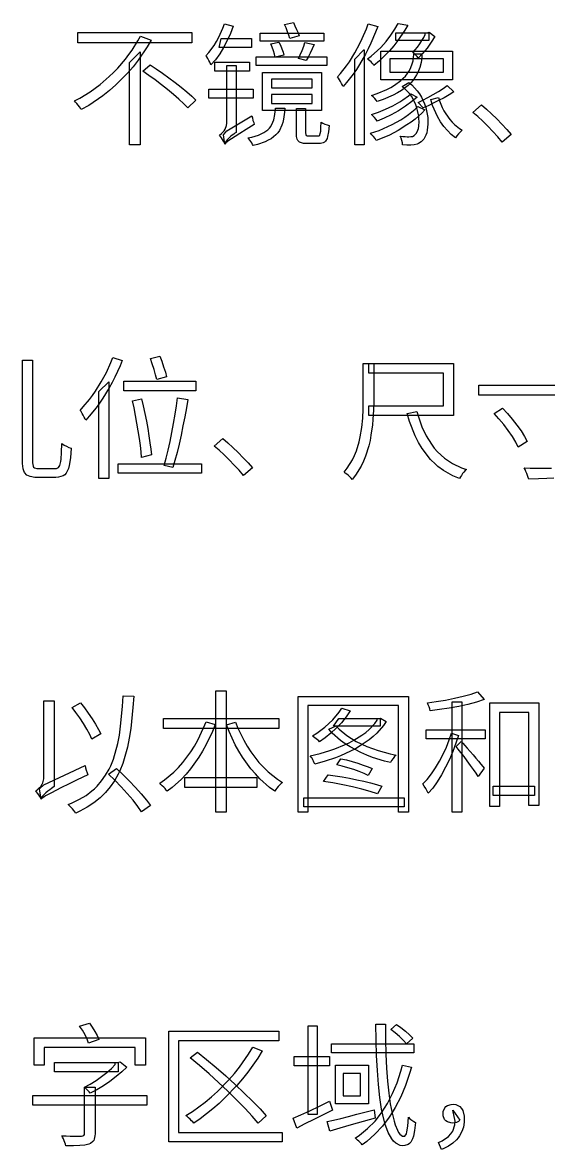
# Model space of a CAD drawing. Header units: millimetres. Extents: x 5 to 292, y 5 to 205.
# Drawn here: x 66.5 to 76.76, y 51.04 to 73 of the extents above; entities that cross this region are included whole.
import ezdxf

# ---------------------------------------------------------------- set-up
doc = ezdxf.new("R2010")
doc.units = ezdxf.units.MM
doc.layers.add('ANNOTATION', color=7, linetype='Continuous')

msp = doc.modelspace()

# ---------------------------------------------------------------- linework, layer by layer
at = {"layer": 'ANNOTATION'}
for points in [[(70.437, 72.977), (70.61, 72.928), (70.556, 72.787), (70.493, 72.647), (70.423, 72.514), (70.346, 72.388), (70.264, 72.274), (70.176, 72.174), (70.166, 72.198), (70.151, 72.228), (70.133, 72.262), (70.114, 72.298), (70.094, 72.329), (70.075, 72.352), (70.132, 72.413), (70.237, 72.554), (70.285, 72.633), (70.33, 72.717), (70.406, 72.889), (70.437, 72.977)], [(71.609, 72.961), (71.782, 73), (71.813, 72.937), (71.845, 72.867), (71.874, 72.799), (71.895, 72.742), (71.715, 72.69), (71.696, 72.751), (71.67, 72.822), (71.639, 72.894), (71.609, 72.961)], [(73.244, 72.974), (73.427, 72.92), (73.386, 72.811), (73.294, 72.595), (73.242, 72.488), (73.187, 72.383), (73.073, 72.183), (73.012, 72.087), (72.95, 71.996), (72.82, 71.829), (72.753, 71.753), (72.742, 71.779), (72.724, 71.812), (72.703, 71.849), (72.681, 71.886), (72.661, 71.919), (72.642, 71.944), (72.702, 72.01), (72.818, 72.156), (72.874, 72.237), (72.981, 72.409), (73.08, 72.592), (73.127, 72.687), (73.208, 72.878), (73.244, 72.974)], [(73.825, 72.982), (74.011, 72.948), (73.954, 72.85), (73.82, 72.649), (73.743, 72.547), (73.658, 72.446), (73.464, 72.256), (73.354, 72.166), (73.339, 72.188), (73.319, 72.211), (73.297, 72.235), (73.273, 72.256), (73.25, 72.275), (73.228, 72.29), (73.297, 72.342), (73.426, 72.452), (73.485, 72.511), (73.592, 72.631), (73.685, 72.752), (73.762, 72.87), (73.825, 72.982)], [(68.799, 72.734), (69.009, 72.659), (68.932, 72.527), (68.757, 72.268), (68.657, 72.14), (68.551, 72.016), (68.321, 71.783), (68.196, 71.673), (68.067, 71.57), (67.792, 71.385), (67.648, 71.304), (67.632, 71.331), (67.61, 71.36), (67.561, 71.422), (67.538, 71.451), (67.516, 71.474), (67.621, 71.529), (67.823, 71.652), (67.92, 71.721), (68.015, 71.793), (68.193, 71.946), (68.278, 72.028), (68.358, 72.112), (68.507, 72.285), (68.576, 72.374), (68.64, 72.464), (68.751, 72.644), (68.799, 72.734)], [(67.581, 72.804), (69.806, 72.804), (69.806, 72.605), (67.581, 72.605), (67.581, 72.804)], [(71.136, 72.796), (72.378, 72.796), (72.378, 72.636), (71.136, 72.636), (71.136, 72.796)], [(73.783, 72.801), (74.421, 72.801), (74.421, 72.647), (73.783, 72.647), (73.783, 72.801)], [(74.351, 72.801), (74.393, 72.801), (74.429, 72.812), (74.542, 72.729), (74.472, 72.617), (74.389, 72.503), (74.3, 72.397), (74.214, 72.308), (74.195, 72.335), (74.168, 72.366), (74.139, 72.395), (74.114, 72.417), (74.158, 72.467), (74.204, 72.523), (74.249, 72.585), (74.289, 72.649), (74.324, 72.711), (74.351, 72.768), (74.351, 72.801)], [(70.374, 72.69), (70.968, 72.69), (70.968, 72.515), (70.338, 72.515), (70.374, 72.69)], [(71.343, 72.582), (71.5, 72.618), (71.531, 72.556), (71.559, 72.489), (71.581, 72.423), (71.596, 72.365), (71.428, 72.324), (71.415, 72.381), (71.394, 72.449), (71.37, 72.519), (71.343, 72.582)], [(72.006, 72.613), (72.187, 72.572), (72.148, 72.488), (72.11, 72.405), (72.072, 72.326), (72.035, 72.259), (71.883, 72.298), (71.917, 72.371), (71.952, 72.455), (71.984, 72.54), (72.006, 72.613)], [(68.588, 72.22), (68.797, 72.427), (68.797, 72.424), (68.797, 70.614), (68.588, 70.614), (68.588, 72.22)], [(71.059, 72.331), (72.438, 72.331), (72.438, 72.166), (71.059, 72.166), (71.059, 72.331)], [(72.978, 72.287), (73.158, 72.471), (73.161, 72.468), (73.161, 70.617), (72.978, 70.617), (72.978, 72.287)], [(74.129, 72.391), (74.289, 72.391), (74.289, 72.375), (74.285, 72.303), (74.274, 72.219), (74.25, 72.127), (74.212, 72.029), (74.186, 71.979), (74.115, 71.877), (74.07, 71.826), (74.018, 71.776), (73.891, 71.678), (73.815, 71.63), (73.731, 71.584), (73.533, 71.498), (73.419, 71.459), (73.398, 71.485), (73.37, 71.518), (73.339, 71.551), (73.308, 71.58), (73.417, 71.616), (73.605, 71.694), (73.685, 71.736), (73.756, 71.78), (73.875, 71.868), (73.924, 71.913), (73.966, 71.958), (74.032, 72.046), (74.057, 72.09), (74.093, 72.173), (74.115, 72.251), (74.126, 72.321), (74.129, 72.38), (74.129, 72.391)], [(73.491, 72.44), (74.886, 72.44), (74.886, 71.882), (73.491, 71.882), (73.491, 72.44)], [(73.664, 72.29), (73.664, 72.032), (74.708, 72.032), (74.708, 72.29), (73.664, 72.29)], [(68.846, 72.05), (68.99, 72.174), (69.107, 72.096), (69.231, 72.012), (69.356, 71.924), (69.478, 71.833), (69.595, 71.741), (69.704, 71.652), (69.801, 71.568), (69.881, 71.489), (69.724, 71.34), (69.646, 71.419), (69.552, 71.506), (69.446, 71.599), (69.331, 71.694), (69.211, 71.788), (69.087, 71.881), (68.964, 71.969), (68.846, 72.05)], [(70.251, 72.228), (70.93, 72.228), (70.93, 72.053), (70.251, 72.053), (70.251, 72.228)], [(70.449, 70.632), (70.437, 70.66), (70.42, 70.689), (70.4, 70.72), (70.381, 70.752), (70.362, 70.782), (70.344, 70.805), (70.384, 70.84), (70.431, 70.891), (70.454, 70.923), (70.48, 70.996), (70.483, 71.037), (70.483, 72.164), (70.667, 72.164), (70.667, 70.86), (70.667, 70.86), (70.644, 70.844), (70.62, 70.826), (70.59, 70.803), (70.558, 70.776), (70.524, 70.746), (70.494, 70.715), (70.47, 70.685), (70.455, 70.657), (70.449, 70.632)], [(71.18, 72.029), (72.329, 72.029), (72.329, 71.288), (71.18, 71.288), (71.18, 72.029)], [(71.356, 71.895), (71.356, 71.725), (72.148, 71.725), (72.148, 71.895), (71.356, 71.895)], [(73.902, 71.756), (74.034, 71.833), (74.094, 71.783), (74.198, 71.672), (74.241, 71.611), (74.279, 71.547), (74.34, 71.415), (74.363, 71.347), (74.38, 71.279), (74.402, 71.147), (74.407, 71.081), (74.407, 71.019), (74.394, 70.904), (74.382, 70.851), (74.366, 70.804), (74.324, 70.728), (74.297, 70.699), (74.272, 70.676), (74.221, 70.641), (74.195, 70.63), (74.139, 70.616), (74.075, 70.611), (73.997, 70.612), (73.912, 70.617), (73.908, 70.654), (73.899, 70.699), (73.886, 70.745), (73.866, 70.785), (73.915, 70.78), (73.96, 70.777), (74, 70.775), (74.036, 70.774), (74.073, 70.776), (74.106, 70.782), (74.135, 70.796), (74.163, 70.823), (74.181, 70.844), (74.209, 70.902), (74.22, 70.938), (74.227, 70.979), (74.233, 71.071), (74.231, 71.121), (74.226, 71.174), (74.205, 71.284), (74.188, 71.34), (74.168, 71.396), (74.116, 71.507), (74.083, 71.562), (74.045, 71.614), (73.955, 71.711), (73.902, 71.756)], [(70.134, 71.704), (71.002, 71.704), (71.002, 71.526), (70.134, 71.526), (70.134, 71.704)], [(71.356, 71.598), (71.356, 71.422), (72.148, 71.422), (72.148, 71.598), (71.356, 71.598)], [(74.07, 71.611), (74.194, 71.546), (74.093, 71.458), (73.97, 71.368), (73.834, 71.282), (73.691, 71.203), (73.55, 71.134), (73.417, 71.079), (73.395, 71.112), (73.366, 71.147), (73.335, 71.181), (73.308, 71.205), (73.441, 71.251), (73.582, 71.309), (73.723, 71.377), (73.856, 71.452), (73.917, 71.491), (74.025, 71.571), (74.07, 71.611)], [(74.782, 71.771), (74.914, 71.647), (74.822, 71.59), (74.72, 71.533), (74.615, 71.478), (74.51, 71.426), (74.409, 71.379), (74.315, 71.337), (74.214, 71.441), (74.306, 71.486), (74.407, 71.539), (74.51, 71.597), (74.612, 71.657), (74.705, 71.717), (74.782, 71.771)], [(74.612, 71.539), (74.633, 71.472), (74.686, 71.343), (74.718, 71.28), (74.753, 71.22), (74.832, 71.11), (74.876, 71.06), (74.922, 71.014), (75.02, 70.936), (75.072, 70.904), (75.039, 70.873), (75.004, 70.834), (74.971, 70.792), (74.945, 70.756), (74.862, 70.816), (74.714, 70.971), (74.65, 71.065), (74.592, 71.167), (74.497, 71.385), (74.46, 71.5), (74.612, 71.539)], [(75.854, 70.671), (75.767, 70.774), (75.673, 70.878), (75.575, 70.979), (75.476, 71.076), (75.378, 71.167), (75.283, 71.247), (75.451, 71.394), (75.547, 71.313), (75.647, 71.221), (75.75, 71.122), (75.85, 71.02), (75.945, 70.918), (76.03, 70.821), (75.854, 70.671)], [(70.449, 70.632), (70.418, 70.81), (70.483, 70.891), (70.976, 71.18), (70.984, 71.14), (70.995, 71.094), (71.009, 71.05), (71.02, 71.014), (70.864, 70.918), (70.741, 70.84), (70.647, 70.779), (70.577, 70.733), (70.527, 70.699), (70.492, 70.674), (70.468, 70.653), (70.449, 70.632)], [(71.433, 71.33), (71.617, 71.33), (71.611, 71.253), (71.591, 71.116), (71.577, 71.054), (71.558, 70.998), (71.509, 70.896), (71.477, 70.85), (71.441, 70.809), (71.349, 70.736), (71.294, 70.705), (71.232, 70.676), (71.085, 70.624), (70.999, 70.601), (70.989, 70.626), (70.972, 70.653), (70.953, 70.681), (70.934, 70.709), (70.914, 70.733), (70.894, 70.751), (70.97, 70.768), (71.101, 70.808), (71.156, 70.83), (71.204, 70.854), (71.284, 70.91), (71.316, 70.942), (71.343, 70.977), (71.385, 71.058), (71.4, 71.103), (71.421, 71.207), (71.433, 71.33)], [(71.841, 71.327), (72.022, 71.327), (72.022, 70.852), (72.025, 70.818), (72.033, 70.8), (72.052, 70.792), (72.084, 70.79), (72.132, 70.79), (72.203, 70.79), (72.255, 70.79), (72.279, 70.794), (72.296, 70.808), (72.307, 70.836), (72.315, 70.883), (72.321, 70.954), (72.324, 71.056), (72.357, 71.037), (72.398, 71.019), (72.441, 71.004), (72.479, 70.994), (72.468, 70.868), (72.451, 70.776), (72.439, 70.74), (72.408, 70.688), (72.389, 70.67), (72.366, 70.657), (72.311, 70.642), (72.278, 70.64), (72.231, 70.64), (72.165, 70.64), (72.099, 70.64), (72.056, 70.64), (71.98, 70.645), (71.924, 70.659), (71.902, 70.671), (71.87, 70.703), (71.859, 70.724), (71.846, 70.778), (71.841, 70.849), (71.841, 71.327)], [(74.209, 71.363), (74.343, 71.299), (74.287, 71.237), (74.154, 71.118), (74.077, 71.06), (73.996, 71.004), (73.829, 70.899), (73.742, 70.851), (73.655, 70.807), (73.483, 70.732), (73.398, 70.702), (73.375, 70.737), (73.346, 70.776), (73.314, 70.812), (73.285, 70.841), (73.453, 70.898), (73.626, 70.971), (73.712, 71.012), (73.877, 71.104), (73.956, 71.154), (74.03, 71.206), (74.156, 71.31), (74.209, 71.363)], [(66.502, 66.423), (66.696, 66.423), (66.696, 64.465), (66.697, 64.42), (66.709, 64.356), (66.719, 64.337), (66.733, 64.324), (66.783, 64.309), (66.817, 64.307), (66.876, 64.307), (66.974, 64.307), (67.074, 64.307), (67.142, 64.307), (67.166, 64.31), (67.205, 64.33), (67.219, 64.347), (67.231, 64.371), (67.249, 64.444), (67.255, 64.493), (67.264, 64.621), (67.271, 64.795), (67.312, 64.767), (67.36, 64.742), (67.407, 64.721), (67.449, 64.707), (67.435, 64.515), (67.413, 64.368), (67.398, 64.31), (67.354, 64.22), (67.326, 64.189), (67.293, 64.165), (67.206, 64.138), (67.152, 64.135), (67.085, 64.135), (66.974, 64.135), (66.862, 64.135), (66.794, 64.135), (66.74, 64.136), (66.652, 64.151), (66.617, 64.164), (66.588, 64.182), (66.543, 64.233), (66.528, 64.266), (66.517, 64.306), (66.504, 64.408), (66.502, 64.47), (66.502, 66.423)], [(68.264, 66.471), (68.447, 66.417), (68.403, 66.308), (68.304, 66.092), (68.25, 65.985), (68.192, 65.88), (68.071, 65.68), (68.006, 65.584), (67.94, 65.493), (67.804, 65.326), (67.735, 65.251), (67.723, 65.278), (67.706, 65.311), (67.686, 65.347), (67.664, 65.384), (67.643, 65.418), (67.624, 65.442), (67.687, 65.508), (67.81, 65.654), (67.869, 65.734), (67.928, 65.818), (68.038, 65.995), (68.09, 66.088), (68.139, 66.183), (68.226, 66.375), (68.264, 66.471)], [(68.997, 66.451), (69.18, 66.5), (69.216, 66.4), (69.253, 66.292), (69.287, 66.187), (69.311, 66.097), (69.118, 66.041), (69.097, 66.132), (69.067, 66.239), (69.032, 66.35), (68.997, 66.451)], [(73.144, 66.358), (73.351, 66.358), (73.351, 65.628), (73.347, 65.453), (73.335, 65.261), (73.325, 65.16), (73.296, 64.957), (73.277, 64.854), (73.253, 64.752), (73.19, 64.551), (73.151, 64.453), (73.105, 64.358), (72.995, 64.18), (72.93, 64.098), (72.911, 64.123), (72.885, 64.149), (72.855, 64.175), (72.824, 64.2), (72.795, 64.221), (72.77, 64.235), (72.831, 64.313), (72.934, 64.476), (72.975, 64.563), (73.011, 64.651), (73.067, 64.832), (73.087, 64.924), (73.117, 65.108), (73.134, 65.29), (73.142, 65.465), (73.144, 65.628), (73.144, 66.358)], [(73.255, 66.358), (74.906, 66.358), (74.906, 65.344), (73.255, 65.344), (73.255, 65.533), (74.708, 65.533), (74.708, 66.167), (73.255, 66.167), (73.255, 66.358)], [(67.991, 65.809), (68.182, 65.999), (68.184, 65.997), (68.184, 64.114), (67.991, 64.114), (67.991, 65.809)], [(68.478, 66.012), (69.884, 66.012), (69.884, 65.824), (68.478, 65.824), (68.478, 66.012)], [(75.399, 65.933), (77.713, 65.933), (77.713, 65.741), (75.399, 65.741), (75.399, 65.933)], [(68.648, 65.628), (68.824, 65.669), (68.856, 65.529), (68.887, 65.383), (68.916, 65.234), (68.943, 65.086), (68.966, 64.943), (68.986, 64.808), (69.002, 64.685), (69.015, 64.578), (68.824, 64.521), (68.814, 64.632), (68.799, 64.759), (68.781, 64.897), (68.758, 65.043), (68.732, 65.192), (68.705, 65.343), (68.677, 65.49), (68.648, 65.628)], [(69.523, 65.687), (69.726, 65.654), (69.697, 65.489), (69.664, 65.316), (69.63, 65.138), (69.592, 64.96), (69.553, 64.786), (69.514, 64.621), (69.474, 64.467), (69.435, 64.33), (69.265, 64.369), (69.303, 64.509), (69.341, 64.665), (69.378, 64.833), (69.413, 65.009), (69.446, 65.188), (69.476, 65.365), (69.502, 65.533), (69.523, 65.687)], [(75.695, 65.383), (75.858, 65.484), (75.955, 65.383), (76.05, 65.272), (76.14, 65.156), (76.223, 65.042), (76.292, 64.934), (76.343, 64.836), (76.167, 64.725), (76.119, 64.824), (76.053, 64.933), (75.972, 65.049), (75.884, 65.166), (75.79, 65.28), (75.695, 65.383)], [(74.192, 65.417), (74.22, 65.315), (74.288, 65.124), (74.372, 64.947), (74.473, 64.784), (74.529, 64.708), (74.591, 64.637), (74.728, 64.511), (74.884, 64.407), (75.061, 64.325), (75.156, 64.292), (75.133, 64.269), (75.107, 64.241), (75.083, 64.209), (75.059, 64.176), (75.039, 64.144), (75.022, 64.114), (74.89, 64.169), (74.71, 64.27), (74.602, 64.349), (74.551, 64.393), (74.457, 64.486), (74.291, 64.699), (74.22, 64.819), (74.156, 64.948), (74.048, 65.227), (74.003, 65.378), (74.192, 65.417)], [(70.81, 64.171), (70.723, 64.274), (70.629, 64.377), (70.531, 64.478), (70.432, 64.575), (70.334, 64.666), (70.24, 64.746), (70.408, 64.893), (70.503, 64.812), (70.603, 64.72), (70.706, 64.621), (70.806, 64.519), (70.9, 64.418), (70.985, 64.32), (70.81, 64.171)], [(68.367, 64.403), (69.99, 64.403), (69.99, 64.217), (68.367, 64.217), (68.367, 64.403)], [(70.268, 59.979), (70.472, 59.979), (70.472, 57.609), (70.268, 57.609), (70.268, 59.979)], [(75.373, 59.958), (75.502, 59.807), (75.355, 59.757), (75.187, 59.712), (75.006, 59.673), (74.818, 59.639), (74.63, 59.61), (74.449, 59.587), (74.441, 59.623), (74.427, 59.665), (74.411, 59.706), (74.395, 59.742), (74.568, 59.767), (74.748, 59.797), (74.927, 59.832), (75.095, 59.871), (75.247, 59.913), (75.373, 59.958)], [(66.866, 57.867), (66.855, 57.892), (66.839, 57.92), (66.819, 57.95), (66.797, 57.98), (66.777, 58.007), (66.76, 58.027), (66.788, 58.048), (66.822, 58.077), (66.856, 58.113), (66.886, 58.157), (66.899, 58.181), (66.913, 58.233), (66.915, 58.261), (66.915, 59.783), (67.121, 59.783), (67.121, 58.114), (67.121, 58.114), (67.095, 58.096), (67.067, 58.076), (67.032, 58.05), (66.995, 58.02), (66.957, 57.988), (66.922, 57.955), (66.893, 57.922), (66.872, 57.892), (66.866, 57.867)], [(68.465, 59.881), (68.671, 59.873), (68.655, 59.65), (68.611, 59.241), (68.582, 59.054), (68.548, 58.88), (68.456, 58.562), (68.398, 58.42), (68.366, 58.352), (68.293, 58.224), (68.21, 58.104), (68.117, 57.993), (68.066, 57.941), (68.013, 57.891), (67.895, 57.797), (67.764, 57.71), (67.619, 57.63), (67.542, 57.593), (67.525, 57.617), (67.503, 57.646), (67.476, 57.678), (67.447, 57.71), (67.419, 57.738), (67.394, 57.761), (67.471, 57.793), (67.613, 57.863), (67.741, 57.94), (67.855, 58.025), (67.907, 58.07), (67.955, 58.118), (68.045, 58.22), (68.123, 58.331), (68.191, 58.451), (68.221, 58.514), (68.275, 58.648), (68.359, 58.947), (68.39, 59.113), (68.415, 59.288), (68.452, 59.673), (68.465, 59.881)], [(67.467, 59.652), (67.632, 59.742), (67.709, 59.645), (67.785, 59.539), (67.859, 59.431), (67.926, 59.325), (67.984, 59.226), (68.029, 59.138), (67.856, 59.035), (67.813, 59.126), (67.757, 59.229), (67.691, 59.338), (67.618, 59.448), (67.542, 59.554), (67.467, 59.652)], [(71.878, 59.868), (74.026, 59.868), (74.026, 57.609), (73.833, 57.609), (73.833, 59.693), (72.063, 59.693), (72.063, 57.609), (71.878, 57.609), (71.878, 59.868)], [(74.878, 59.765), (75.068, 59.765), (75.068, 57.614), (74.878, 57.614), (74.878, 59.765)], [(75.61, 59.742), (76.57, 59.742), (76.57, 57.743), (76.374, 57.743), (76.374, 59.556), (75.799, 59.556), (75.799, 57.725), (75.61, 57.725), (75.61, 59.742)], [(72.729, 59.641), (72.891, 59.584), (72.812, 59.469), (72.72, 59.356), (72.618, 59.248), (72.511, 59.149), (72.402, 59.059), (72.293, 58.981), (72.277, 59), (72.254, 59.021), (72.228, 59.042), (72.203, 59.063), (72.178, 59.082), (72.156, 59.097), (72.238, 59.149), (72.398, 59.269), (72.476, 59.338), (72.55, 59.411), (72.676, 59.562), (72.729, 59.641)], [(70.08, 59.373), (70.255, 59.319), (70.204, 59.186), (70.084, 58.929), (70.014, 58.804), (69.939, 58.684), (69.779, 58.459), (69.693, 58.355), (69.604, 58.258), (69.418, 58.09), (69.321, 58.019), (69.303, 58.044), (69.28, 58.071), (69.254, 58.101), (69.227, 58.128), (69.201, 58.154), (69.177, 58.176), (69.271, 58.239), (69.453, 58.391), (69.541, 58.481), (69.625, 58.577), (69.781, 58.787), (69.853, 58.9), (69.919, 59.016), (70.033, 59.253), (70.08, 59.373)], [(69.249, 59.438), (71.499, 59.438), (71.499, 59.241), (69.249, 59.241), (69.249, 59.438)], [(70.653, 59.365), (70.7, 59.246), (70.814, 59.013), (70.881, 58.898), (70.953, 58.788), (71.112, 58.583), (71.198, 58.488), (71.288, 58.401), (71.474, 58.253), (71.571, 58.192), (71.546, 58.171), (71.517, 58.144), (71.489, 58.114), (71.462, 58.083), (71.438, 58.053), (71.418, 58.024), (71.32, 58.094), (71.132, 58.26), (71.042, 58.356), (70.955, 58.458), (70.794, 58.682), (70.719, 58.802), (70.65, 58.926), (70.53, 59.182), (70.48, 59.314), (70.653, 59.365)], [(73.417, 59.435), (73.454, 59.435), (73.482, 59.443), (73.593, 59.378), (73.54, 59.3), (73.413, 59.154), (73.339, 59.086), (73.259, 59.021), (73.086, 58.903), (72.993, 58.849), (72.897, 58.8), (72.701, 58.71), (72.601, 58.671), (72.4, 58.604), (72.203, 58.55), (72.191, 58.575), (72.178, 58.604), (72.163, 58.634), (72.146, 58.662), (72.128, 58.687), (72.11, 58.707), (72.302, 58.753), (72.496, 58.811), (72.594, 58.844), (72.781, 58.922), (72.872, 58.965), (72.959, 59.012), (73.12, 59.112), (73.193, 59.167), (73.261, 59.223), (73.373, 59.343), (73.417, 59.407), (73.417, 59.435)], [(72.669, 59.435), (73.477, 59.435), (73.477, 59.285), (72.566, 59.285), (72.669, 59.435)], [(72.615, 59.293), (72.677, 59.227), (72.826, 59.103), (72.914, 59.045), (73.01, 58.991), (73.216, 58.893), (73.326, 58.851), (73.439, 58.812), (73.668, 58.75), (73.784, 58.726), (73.756, 58.697), (73.726, 58.659), (73.697, 58.617), (73.675, 58.578), (73.558, 58.607), (73.327, 58.679), (73.212, 58.723), (73.1, 58.772), (72.89, 58.883), (72.792, 58.945), (72.7, 59.011), (72.541, 59.153), (72.473, 59.229), (72.615, 59.293)], [(74.867, 59.154), (75.004, 59.107), (74.953, 58.954), (74.893, 58.797), (74.825, 58.64), (74.75, 58.486), (74.67, 58.339), (74.586, 58.203), (74.5, 58.082), (74.413, 57.98), (74.393, 58.024), (74.365, 58.073), (74.335, 58.121), (74.307, 58.161), (74.39, 58.251), (74.473, 58.358), (74.553, 58.478), (74.63, 58.607), (74.701, 58.743), (74.765, 58.882), (74.821, 59.02), (74.867, 59.154)], [(74.369, 59.219), (75.52, 59.219), (75.52, 59.038), (74.369, 59.038), (74.369, 59.219)], [(75.055, 58.986), (75.084, 58.956), (75.125, 58.911), (75.174, 58.857), (75.228, 58.795), (75.285, 58.731), (75.34, 58.666), (75.393, 58.605), (75.44, 58.549), (75.477, 58.503), (75.502, 58.47), (75.383, 58.31), (75.346, 58.369), (75.295, 58.442), (75.237, 58.524), (75.174, 58.61), (75.111, 58.694), (75.05, 58.773), (74.997, 58.841), (74.957, 58.893), (75.055, 58.986)], [(72.628, 58.535), (72.711, 58.653), (72.817, 58.63), (72.927, 58.601), (73.039, 58.567), (73.145, 58.531), (73.242, 58.494), (73.322, 58.46), (73.242, 58.329), (73.162, 58.365), (73.066, 58.404), (72.959, 58.443), (72.846, 58.478), (72.734, 58.509), (72.628, 58.535)], [(66.866, 57.867), (66.835, 58.065), (66.915, 58.143), (67.722, 58.522), (67.732, 58.478), (67.745, 58.428), (67.76, 58.38), (67.774, 58.341), (67.567, 58.242), (67.397, 58.159), (67.259, 58.092), (67.149, 58.036), (67.064, 57.99), (66.999, 57.955), (66.95, 57.928), (66.915, 57.905), (66.888, 57.885), (66.866, 57.867)], [(68.181, 58.352), (68.336, 58.46), (68.455, 58.346), (68.58, 58.223), (68.703, 58.094), (68.817, 57.967), (68.916, 57.848), (68.994, 57.743), (68.824, 57.616), (68.751, 57.724), (68.656, 57.846), (68.545, 57.976), (68.425, 58.108), (68.302, 58.235), (68.181, 58.352)], [(69.664, 58.287), (71.073, 58.287), (71.073, 58.091), (69.664, 58.091), (69.664, 58.287)], [(72.37, 58.207), (72.461, 58.339), (72.595, 58.321), (72.735, 58.299), (72.878, 58.273), (73.02, 58.244), (73.158, 58.214), (73.287, 58.181), (73.404, 58.149), (73.505, 58.117), (73.42, 57.972), (73.283, 58.017), (73.118, 58.061), (72.936, 58.105), (72.744, 58.146), (72.553, 58.182), (72.37, 58.207)], [(75.68, 58.122), (76.482, 58.122), (76.482, 57.936), (75.68, 57.936), (75.68, 58.122)], [(71.986, 57.89), (73.944, 57.89), (73.944, 57.717), (71.986, 57.717), (71.986, 57.89)], [(67.616, 53.441), (67.808, 53.5), (67.863, 53.425), (67.914, 53.341), (67.958, 53.258), (67.988, 53.185), (67.789, 53.113), (67.762, 53.188), (67.721, 53.274), (67.671, 53.362), (67.616, 53.441)], [(72.069, 53.451), (72.249, 53.451), (72.249, 51.723), (72.069, 51.723), (72.069, 53.451)], [(73.392, 53.479), (73.578, 53.479), (73.58, 53.181), (73.588, 52.895), (73.601, 52.624), (73.619, 52.371), (73.642, 52.139), (73.672, 51.93), (73.706, 51.746), (73.745, 51.59), (73.766, 51.522), (73.811, 51.413), (73.835, 51.37), (73.86, 51.337), (73.912, 51.299), (73.939, 51.295), (73.957, 51.3), (73.986, 51.342), (73.997, 51.38), (74.013, 51.494), (74.024, 51.666), (74.055, 51.636), (74.092, 51.608), (74.13, 51.584), (74.163, 51.565), (74.147, 51.411), (74.123, 51.295), (74.108, 51.249), (74.07, 51.179), (74.047, 51.154), (74.02, 51.135), (73.955, 51.114), (73.916, 51.111), (73.867, 51.117), (73.778, 51.16), (73.737, 51.198), (73.7, 51.246), (73.632, 51.369), (73.602, 51.444), (73.574, 51.528), (73.525, 51.717), (73.504, 51.822), (73.468, 52.052), (73.441, 52.305), (73.421, 52.579), (73.406, 52.869), (73.397, 53.171), (73.392, 53.479)], [(73.681, 53.379), (73.792, 53.477), (73.878, 53.415), (73.968, 53.344), (74.049, 53.273), (74.109, 53.211), (73.991, 53.097), (73.932, 53.164), (73.853, 53.238), (73.767, 53.312), (73.681, 53.379)], [(66.732, 53.213), (68.899, 53.213), (68.899, 52.68), (68.7, 52.68), (68.7, 53.028), (66.923, 53.028), (66.923, 52.68), (66.732, 52.68), (66.732, 53.213)], [(71.496, 53.342), (71.496, 53.154), (69.546, 53.154), (69.546, 51.372), (71.561, 51.372), (71.561, 51.186), (69.355, 51.186), (69.355, 53.342), (71.496, 53.342)], [(70.99, 53.03), (71.174, 52.958), (71.087, 52.818), (70.896, 52.546), (70.792, 52.415), (70.683, 52.288), (70.454, 52.049), (70.335, 51.937), (70.213, 51.83), (69.967, 51.638), (69.842, 51.553), (69.822, 51.575), (69.797, 51.6), (69.77, 51.627), (69.74, 51.655), (69.713, 51.681), (69.688, 51.7), (69.816, 51.78), (70.064, 51.961), (70.185, 52.062), (70.303, 52.168), (70.527, 52.396), (70.632, 52.517), (70.732, 52.642), (70.911, 52.899), (70.99, 53.03)], [(69.773, 52.824), (69.912, 52.938), (70.089, 52.793), (70.275, 52.636), (70.463, 52.472), (70.647, 52.304), (70.824, 52.139), (70.988, 51.979), (71.133, 51.83), (71.253, 51.694), (71.096, 51.553), (70.982, 51.689), (70.842, 51.84), (70.682, 52.002), (70.508, 52.172), (70.325, 52.343), (70.138, 52.512), (69.952, 52.674), (69.773, 52.824)], [(72.528, 53.1), (74.132, 53.1), (74.132, 52.922), (72.528, 52.922), (72.528, 53.1)], [(67.126, 52.736), (68.365, 52.736), (68.365, 52.553), (67.126, 52.553), (67.126, 52.736)], [(68.308, 52.736), (68.359, 52.736), (68.403, 52.747), (68.535, 52.646), (68.436, 52.553), (68.325, 52.458), (68.204, 52.365), (68.078, 52.28), (67.949, 52.202), (67.82, 52.135), (67.799, 52.163), (67.77, 52.196), (67.739, 52.227), (67.712, 52.251), (67.823, 52.311), (67.935, 52.38), (68.044, 52.458), (68.145, 52.539), (68.235, 52.62), (68.308, 52.695), (68.308, 52.736)], [(71.795, 52.852), (72.484, 52.852), (72.484, 52.669), (71.795, 52.669), (71.795, 52.852)], [(72.605, 52.68), (73.25, 52.68), (73.25, 51.929), (72.605, 51.929), (72.605, 52.68)], [(72.755, 52.522), (72.755, 52.087), (73.093, 52.087), (73.093, 52.522), (72.755, 52.522)], [(73.908, 52.68), (74.083, 52.644), (74.048, 52.52), (73.968, 52.283), (73.875, 52.062), (73.769, 51.856), (73.712, 51.759), (73.651, 51.666), (73.518, 51.492), (73.372, 51.335), (73.212, 51.196), (73.126, 51.132), (73.11, 51.15), (73.088, 51.173), (73.062, 51.198), (73.035, 51.222), (73.009, 51.243), (72.985, 51.258), (73.07, 51.316), (73.23, 51.445), (73.375, 51.591), (73.503, 51.754), (73.562, 51.843), (73.617, 51.935), (73.717, 52.13), (73.804, 52.34), (73.876, 52.563), (73.908, 52.68)], [(66.704, 52.089), (68.924, 52.089), (68.924, 51.903), (66.704, 51.903), (66.704, 52.089)], [(67.712, 52.251), (67.916, 52.251), (67.916, 51.346), (67.914, 51.306), (67.901, 51.24), (67.89, 51.215), (67.874, 51.193), (67.827, 51.156), (67.795, 51.142), (67.717, 51.125), (67.62, 51.116), (67.499, 51.113), (67.348, 51.111), (67.341, 51.141), (67.329, 51.175), (67.314, 51.21), (67.298, 51.244), (67.281, 51.277), (67.266, 51.305), (67.351, 51.303), (67.432, 51.301), (67.506, 51.3), (67.57, 51.3), (67.653, 51.3), (67.681, 51.305), (67.699, 51.314), (67.709, 51.329), (67.712, 51.351), (67.712, 52.251)], [(71.777, 51.648), (71.927, 51.713), (72.103, 51.794), (72.295, 51.885), (72.489, 51.981), (72.543, 51.808), (72.364, 51.715), (72.183, 51.623), (72.009, 51.536), (71.85, 51.457), (71.777, 51.648)], [(74.669, 51.039), (74.612, 51.176), (74.686, 51.21), (74.807, 51.293), (74.853, 51.341), (74.89, 51.394), (74.932, 51.518), (74.937, 51.588), (74.891, 51.805), (75.03, 51.609), (74.999, 51.581), (74.965, 51.564), (74.929, 51.555), (74.893, 51.553), (74.855, 51.555), (74.786, 51.579), (74.756, 51.599), (74.732, 51.625), (74.703, 51.693), (74.7, 51.735), (74.703, 51.779), (74.733, 51.849), (74.758, 51.875), (74.788, 51.895), (74.857, 51.918), (74.896, 51.921), (74.947, 51.916), (75.028, 51.876), (75.059, 51.84), (75.084, 51.796), (75.112, 51.688), (75.115, 51.625), (75.113, 51.573), (75.098, 51.476), (75.068, 51.386), (75.022, 51.303), (74.994, 51.264), (74.962, 51.227), (74.891, 51.161), (74.81, 51.104), (74.718, 51.058), (74.669, 51.039)], [(72.443, 51.581), (72.567, 51.609), (72.707, 51.644), (72.86, 51.683), (73.023, 51.725), (73.359, 51.813), (73.376, 51.65), (73.144, 51.583), (72.912, 51.516), (72.691, 51.452), (72.492, 51.395), (72.443, 51.581)]]:
    msp.add_lwpolyline(points, close=True, dxfattribs=at)
msp.add_lwpolyline([(76.858, 64.123), (76.727, 64.112), (76.565, 64.106), (76.371, 64.104), (76.363, 64.136), (76.35, 64.173), (76.335, 64.212), (76.318, 64.252), (76.301, 64.289), (76.283, 64.32), (76.401, 64.318), (76.513, 64.316), (76.614, 64.315), (76.703, 64.315), (76.818, 64.315)], dxfattribs=at)

doc.saveas('drawing.dxf')
